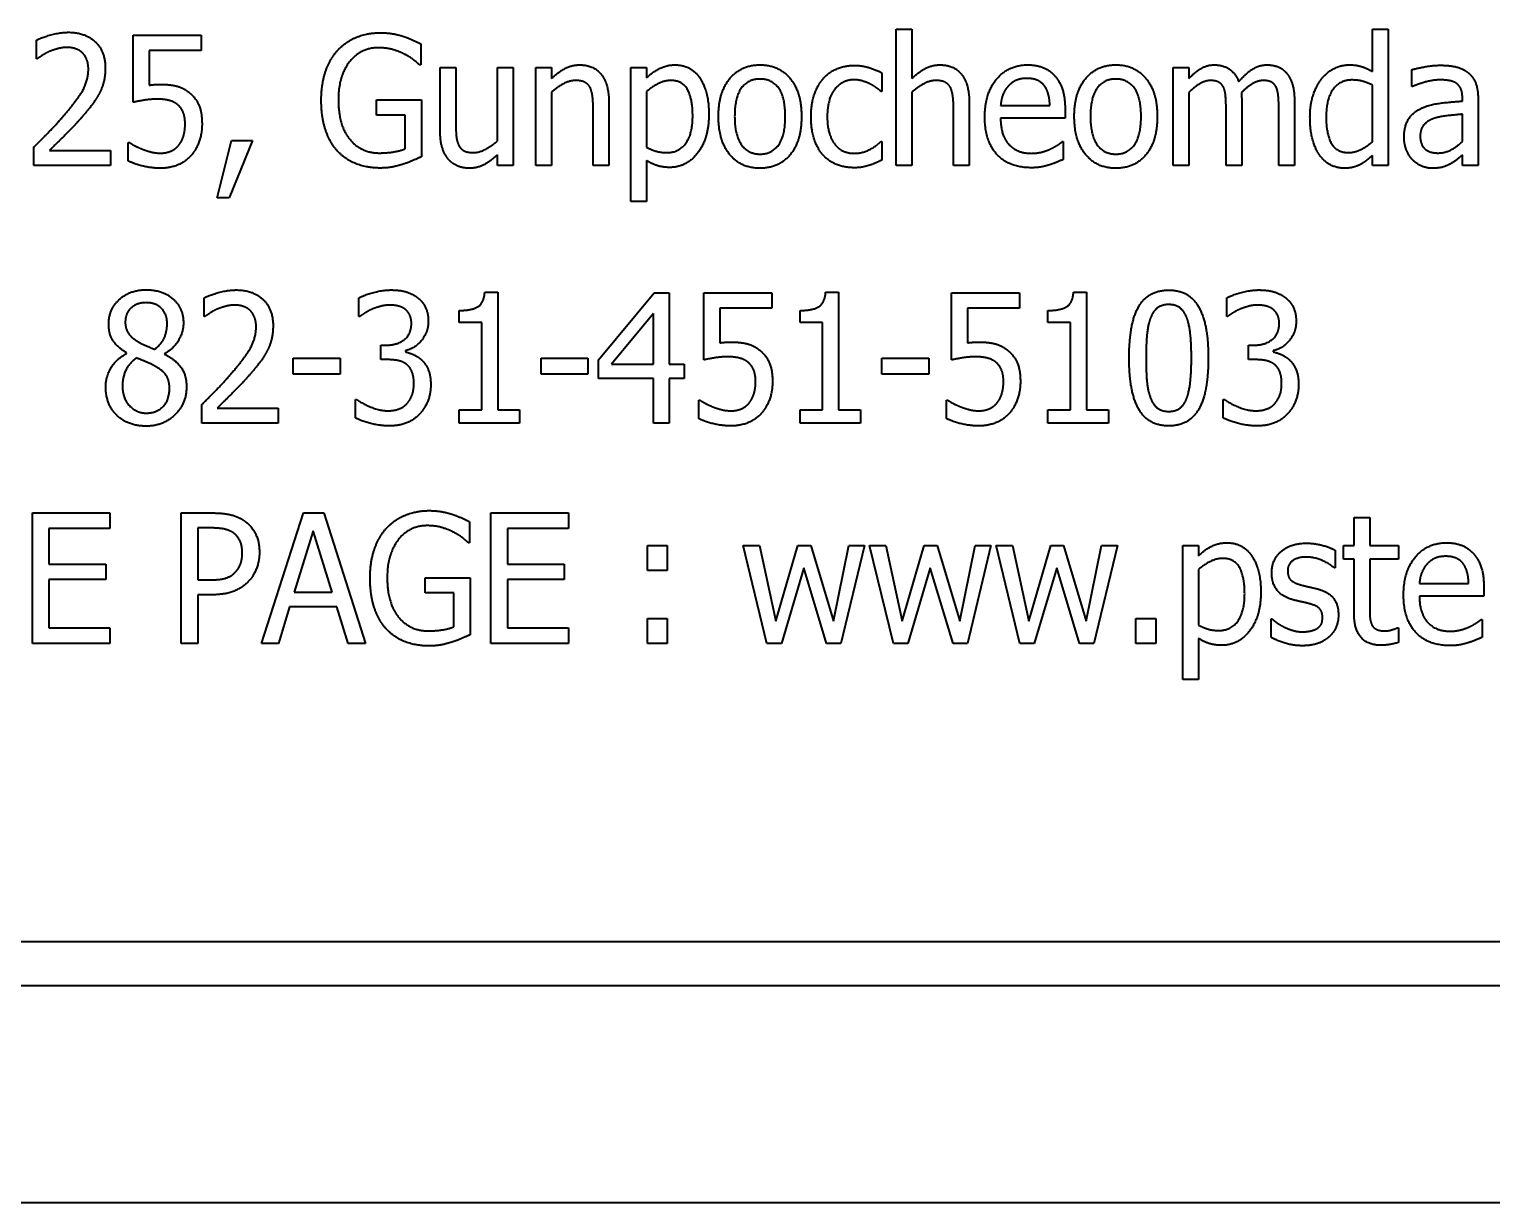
# Model space of a CAD drawing. Header units: millimetres. Extents: x 0 to 5945, y 0 to 4205.
# Drawn here: x 4328.69 to 4362.32, y 1443.81 to 1470.8 of the extents above; entities that cross this region are included whole.
import ezdxf

# ---------------------------------------------------------------- set-up
doc = ezdxf.new("R2010")
doc.units = ezdxf.units.MM
doc.header["$LTSCALE"] = 5
doc.layers.add('가시적인 것(ISO)', color=3, linetype='Continuous', lineweight=40)

msp = doc.modelspace()

# ---------------------------------------------------------------- linework, layer by layer
at = {"layer": '가시적인 것(ISO)'}
for p, q in [((4331.0786, 1469.1242), (4331.0786, 1470.6704)), ((4331.0786, 1470.6704), (4332.6418, 1470.6704)), ((4332.6418, 1470.6704), (4332.6418, 1470.3179)), ((4348.624, 1470.8041), (4348.9838, 1470.8041)), ((4348.624, 1467.6704), (4348.624, 1470.8041)), ((4348.9838, 1470.8041), (4348.9838, 1469.6712)), ((4359.5761, 1469.8316), (4359.5761, 1470.8041)), ((4359.5761, 1470.8041), (4359.936, 1470.8041)), ((4359.936, 1470.8041), (4359.936, 1467.6704)), ((4328.8517, 1470.1258), (4328.8517, 1470.5537)), ((4332.6418, 1470.3179), (4331.4457, 1470.3179)), ((4331.4457, 1470.3179), (4331.4457, 1469.518)), ((4337.6912, 1470.4661), (4337.6912, 1469.9848)), ((4328.8736, 1470.1258), (4328.8517, 1470.1258)), ((4337.6912, 1469.9848), (4337.6596, 1469.9848)), ((4338.1361, 1468.4605), (4338.1361, 1469.9216)), ((4338.1361, 1469.9216), (4338.4959, 1469.9216)), ((4338.4959, 1469.9216), (4338.4959, 1468.6379)), ((4339.4562, 1468.2392), (4339.4562, 1469.9216)), ((4339.4562, 1469.9216), (4339.816, 1469.9216)), ((4339.816, 1469.9216), (4339.816, 1467.6704)), ((4340.3363, 1469.9216), (4340.6961, 1469.9216)), ((4340.3363, 1467.6704), (4340.3363, 1469.9216)), ((4340.6961, 1469.9216), (4340.6961, 1469.6712)), ((4342.5219, 1466.8414), (4342.5219, 1469.9216)), ((4342.5219, 1469.9216), (4342.8817, 1469.9216)), ((4342.8817, 1469.9216), (4342.8817, 1469.6858)), ((4348.2958, 1469.8), (4348.2958, 1469.3746)), ((4354.9983, 1467.6704), (4354.9983, 1469.9216)), ((4354.9983, 1469.9216), (4355.3582, 1469.9216)), ((4355.3582, 1469.9216), (4355.3582, 1469.6736)), ((4360.4805, 1469.4864), (4360.4805, 1469.873)), ((4340.6961, 1469.3527), (4340.6961, 1467.6704)), ((4342.8817, 1469.3697), (4342.8817, 1468.0909)), ((4348.2958, 1469.3746), (4348.2739, 1469.3746)), ((4348.9838, 1469.3527), (4348.9838, 1467.6704)), ((4355.3582, 1469.3527), (4355.3582, 1467.6704)), ((4359.5761, 1468.2174), (4359.5761, 1469.518)), ((4360.5024, 1469.4864), (4360.4805, 1469.4864)), ((4336.6701, 1468.83), (4336.6701, 1469.1801)), ((4336.6701, 1469.1801), (4337.7034, 1469.1801)), ((4337.7034, 1469.1801), (4337.7034, 1467.8697)), ((4341.6564, 1467.6704), (4341.6564, 1468.954)), ((4342.0162, 1469.1315), (4342.0162, 1467.6704)), ((4349.9441, 1467.6704), (4349.9441, 1468.954)), ((4350.3039, 1469.1315), (4350.3039, 1467.6704)), ((4351.0259, 1469.0464), (4352.1588, 1469.0464)), ((4352.5089, 1468.9637), (4352.5089, 1468.7571)), ((4356.2115, 1467.6704), (4356.2115, 1468.9734)), ((4356.5713, 1469.1533), (4356.5713, 1467.6704)), ((4357.4246, 1467.6704), (4357.4246, 1468.9734)), ((4357.7844, 1469.1533), (4357.7844, 1467.6704)), ((4361.6475, 1469.1509), (4361.6475, 1469.2238)), ((4362.0073, 1469.2093), (4362.0073, 1467.6704)), ((4337.329, 1468.83), (4336.6701, 1468.83)), ((4337.329, 1468.0545), (4337.329, 1468.83)), ((4352.5089, 1468.7571), (4351.0259, 1468.7571)), ((4361.6475, 1468.2247), (4361.6475, 1468.8495)), ((4328.7933, 1467.6704), (4328.7933, 1468.0958)), ((4329.1507, 1468.018), (4330.5535, 1468.018)), ((4330.5535, 1468.018), (4330.5535, 1467.6704)), ((4330.9619, 1467.7773), (4330.9619, 1468.2028)), ((4330.9619, 1468.2028), (4330.9886, 1468.2028)), ((4333.004, 1466.924), (4333.3395, 1468.2441)), ((4333.8184, 1468.2441), (4333.2836, 1466.924)), ((4333.3395, 1468.2441), (4333.8184, 1468.2441)), ((4339.4562, 1467.6704), (4339.4562, 1467.9183)), ((4348.2739, 1468.2222), (4348.2958, 1468.2222)), ((4348.2958, 1468.2222), (4348.2958, 1467.7968)), ((4352.4457, 1468.2222), (4352.4676, 1468.2222)), ((4352.4676, 1468.2222), (4352.4676, 1467.8089)), ((4330.5535, 1467.6704), (4328.7933, 1467.6704)), ((4339.816, 1467.6704), (4339.4562, 1467.6704)), ((4340.6961, 1467.6704), (4340.3363, 1467.6704)), ((4342.0162, 1467.6704), (4341.6564, 1467.6704)), ((4342.8817, 1467.7846), (4342.8817, 1466.8414)), ((4348.9838, 1467.6704), (4348.624, 1467.6704)), ((4350.3039, 1467.6704), (4349.9441, 1467.6704)), ((4355.3582, 1467.6704), (4354.9983, 1467.6704)), ((4356.5713, 1467.6704), (4356.2115, 1467.6704)), ((4357.7844, 1467.6704), (4357.4246, 1467.6704)), ((4359.5761, 1467.6704), (4359.5761, 1467.8989)), ((4359.936, 1467.6704), (4359.5761, 1467.6704)), ((4361.6475, 1467.6704), (4361.6475, 1467.9086)), ((4362.0073, 1467.6704), (4361.6475, 1467.6704)), ((4333.2836, 1466.924), (4333.004, 1466.924)), ((4342.8817, 1466.8414), (4342.5219, 1466.8414)), ((4332.7099, 1464.1991), (4332.7099, 1464.627)), ((4336.2666, 1464.1967), (4336.2666, 1464.6221)), ((4339.162, 1464.7534), (4339.4586, 1464.7534)), ((4339.4586, 1464.7534), (4339.4586, 1462.05)), ((4341.7804, 1463.1975), (4343.0543, 1464.7437)), ((4343.0543, 1464.7437), (4343.4068, 1464.7437)), ((4343.4068, 1464.7437), (4343.4068, 1463.0978)), ((4344.1993, 1463.1975), (4344.1993, 1464.7437)), ((4344.1993, 1464.7437), (4345.7625, 1464.7437)), ((4345.7625, 1464.7437), (4345.7625, 1464.3912)), ((4347.0024, 1464.7534), (4347.299, 1464.7534)), ((4347.299, 1464.7534), (4347.299, 1462.05)), ((4349.9003, 1463.1975), (4349.9003, 1464.7437)), ((4349.9003, 1464.7437), (4351.4635, 1464.7437)), ((4351.4635, 1464.7437), (4351.4635, 1464.3912)), ((4352.7034, 1464.7534), (4353, 1464.7534)), ((4353, 1464.7534), (4353, 1462.05)), ((4356.2261, 1464.1967), (4356.2261, 1464.6221)), ((4338.5737, 1464.0606), (4338.5737, 1464.3353)), ((4343.0397, 1464.2696), (4342.0794, 1463.0978)), ((4343.0397, 1463.0978), (4343.0397, 1464.2696)), ((4345.7625, 1464.3912), (4344.5664, 1464.3912)), ((4344.5664, 1464.3912), (4344.5664, 1463.5914)), ((4346.4141, 1464.0606), (4346.4141, 1464.3353)), ((4351.4635, 1464.3912), (4350.2674, 1464.3912)), ((4350.2674, 1464.3912), (4350.2674, 1463.5914)), ((4352.115, 1464.0606), (4352.115, 1464.3353)), ((4332.7317, 1464.1991), (4332.7099, 1464.1991)), ((4336.2885, 1464.1967), (4336.2666, 1464.1967)), ((4339.0915, 1464.0606), (4338.5737, 1464.0606)), ((4339.0915, 1462.05), (4339.0915, 1464.0606)), ((4346.9319, 1464.0606), (4346.4141, 1464.0606)), ((4346.9319, 1462.05), (4346.9319, 1464.0606)), ((4352.6329, 1464.0606), (4352.115, 1464.0606)), ((4352.6329, 1462.05), (4352.6329, 1464.0606)), ((4356.2479, 1464.1967), (4356.2261, 1464.1967)), ((4330.9254, 1463.3458), (4330.9254, 1463.358)), ((4331.7958, 1463.3409), (4331.7958, 1463.3288)), ((4334.7544, 1462.8742), (4334.7544, 1463.2388)), ((4334.7544, 1463.2388), (4335.8338, 1463.2388)), ((4335.8338, 1463.2388), (4335.8338, 1462.8742)), ((4336.7698, 1463.2048), (4336.7698, 1463.5379)), ((4336.7698, 1463.5379), (4336.8962, 1463.5379)), ((4337.3387, 1463.4114), (4337.3387, 1463.3823)), ((4340.4554, 1462.8742), (4340.4554, 1463.2388)), ((4340.4554, 1463.2388), (4341.5348, 1463.2388)), ((4341.5348, 1463.2388), (4341.5348, 1462.8742)), ((4348.2958, 1462.8742), (4348.2958, 1463.2388)), ((4348.2958, 1463.2388), (4349.3752, 1463.2388)), ((4349.3752, 1463.2388), (4349.3752, 1462.8742)), ((4356.7293, 1463.2048), (4356.7293, 1463.5379)), ((4356.7293, 1463.5379), (4356.8557, 1463.5379)), ((4357.2982, 1463.4114), (4357.2982, 1463.3823)), ((4335.8338, 1462.8742), (4334.7544, 1462.8742)), ((4336.9327, 1463.2048), (4336.7698, 1463.2048)), ((4341.5348, 1462.8742), (4340.4554, 1462.8742)), ((4341.7804, 1462.7745), (4341.7804, 1463.1975)), ((4342.0794, 1463.0978), (4343.0397, 1463.0978)), ((4343.4068, 1463.0978), (4343.7447, 1463.0978)), ((4343.7447, 1463.0978), (4343.7447, 1462.7745)), ((4349.3752, 1462.8742), (4348.2958, 1462.8742)), ((4356.8922, 1463.2048), (4356.7293, 1463.2048)), ((4343.0397, 1462.7745), (4341.7804, 1462.7745)), ((4343.0397, 1461.7437), (4343.0397, 1462.7745)), ((4343.7447, 1462.7745), (4343.4068, 1462.7745)), ((4343.4068, 1462.7745), (4343.4068, 1461.7437)), ((4336.1888, 1462.2907), (4336.2155, 1462.2907)), ((4336.1888, 1461.8653), (4336.1888, 1462.2907)), ((4344.0826, 1461.8507), (4344.0826, 1462.2761)), ((4344.0826, 1462.2761), (4344.1094, 1462.2761)), ((4349.7836, 1461.8507), (4349.7836, 1462.2761)), ((4349.7836, 1462.2761), (4349.8103, 1462.2761)), ((4356.1483, 1462.2907), (4356.175, 1462.2907)), ((4356.1483, 1461.8653), (4356.1483, 1462.2907)), ((4332.6515, 1461.7437), (4332.6515, 1462.1691)), ((4333.0089, 1462.0914), (4334.4116, 1462.0914)), ((4334.4116, 1462.0914), (4334.4116, 1461.7437)), ((4338.5737, 1461.7437), (4338.5737, 1462.05)), ((4338.5737, 1462.05), (4339.0915, 1462.05)), ((4339.4586, 1462.05), (4339.9643, 1462.05)), ((4339.9643, 1462.05), (4339.9643, 1461.7437)), ((4346.4141, 1461.7437), (4346.4141, 1462.05)), ((4346.4141, 1462.05), (4346.9319, 1462.05)), ((4347.299, 1462.05), (4347.8047, 1462.05)), ((4347.8047, 1462.05), (4347.8047, 1461.7437)), ((4352.115, 1461.7437), (4352.115, 1462.05)), ((4352.115, 1462.05), (4352.6329, 1462.05)), ((4353, 1462.05), (4353.5056, 1462.05)), ((4353.5056, 1462.05), (4353.5056, 1461.7437)), ((4334.4116, 1461.7437), (4332.6515, 1461.7437)), ((4339.9643, 1461.7437), (4338.5737, 1461.7437)), ((4343.4068, 1461.7437), (4343.0397, 1461.7437)), ((4347.8047, 1461.7437), (4346.4141, 1461.7437)), ((4353.5056, 1461.7437), (4352.115, 1461.7437)), ((4328.7569, 1456.6781), (4328.7569, 1459.6781)), ((4328.7569, 1459.6781), (4330.5389, 1459.6781)), ((4330.5389, 1459.6781), (4330.5389, 1459.3231)), ((4332.1799, 1456.6781), (4332.1799, 1459.6781)), ((4332.1799, 1459.6781), (4332.8946, 1459.6781)), ((4334.03, 1456.6781), (4334.9902, 1459.6781)), ((4334.9902, 1459.6781), (4335.4595, 1459.6781)), ((4335.4595, 1459.6781), (4336.4197, 1456.6781)), ((4339.303, 1456.6781), (4339.303, 1459.6781)), ((4339.303, 1459.6781), (4341.0851, 1459.6781)), ((4341.0851, 1459.6781), (4341.0851, 1459.3231)), ((4359.1556, 1458.9293), (4359.1556, 1459.576)), ((4359.1556, 1459.576), (4359.5154, 1459.576)), ((4359.5154, 1459.576), (4359.5154, 1458.9293)), ((4330.5389, 1459.3231), (4329.1361, 1459.3231)), ((4329.1361, 1459.3231), (4329.1361, 1458.5014)), ((4332.8727, 1459.3328), (4332.5591, 1459.3328)), ((4332.5591, 1459.3328), (4332.5591, 1458.1367)), ((4335.2139, 1459.2696), (4334.7763, 1457.8572)), ((4335.6539, 1457.8572), (4335.2139, 1459.2696)), ((4338.8144, 1459.4738), (4338.8144, 1458.9925)), ((4341.0851, 1459.3231), (4339.6823, 1459.3231)), ((4339.6823, 1459.3231), (4339.6823, 1458.5014)), ((4338.8144, 1458.9925), (4338.7828, 1458.9925)), ((4342.9011, 1458.3555), (4342.9011, 1458.9293)), ((4342.9011, 1458.9293), (4343.3582, 1458.9293)), ((4343.3582, 1458.9293), (4343.3582, 1458.3555)), ((4345.6531, 1456.6781), (4345.1061, 1458.9293)), ((4345.1061, 1458.9293), (4345.4805, 1458.9293)), ((4345.4805, 1458.9293), (4345.8573, 1457.1862)), ((4345.8573, 1457.1862), (4346.363, 1458.9293)), ((4346.363, 1458.9293), (4346.6596, 1458.9293)), ((4346.6596, 1458.9293), (4347.1799, 1457.1862)), ((4347.1799, 1457.1862), (4347.5348, 1458.9293)), ((4347.8971, 1458.9293), (4347.3549, 1456.6781)), ((4347.5348, 1458.9293), (4347.8971, 1458.9293)), ((4348.5607, 1456.6781), (4348.0137, 1458.9293)), ((4348.0137, 1458.9293), (4348.3881, 1458.9293)), ((4348.3881, 1458.9293), (4348.765, 1457.1862)), ((4348.765, 1457.1862), (4349.2706, 1458.9293)), ((4349.2706, 1458.9293), (4349.5672, 1458.9293)), ((4349.5672, 1458.9293), (4350.0875, 1457.1862)), ((4350.0875, 1457.1862), (4350.4424, 1458.9293)), ((4350.8047, 1458.9293), (4350.2625, 1456.6781)), ((4350.4424, 1458.9293), (4350.8047, 1458.9293)), ((4351.4684, 1456.6781), (4350.9214, 1458.9293)), ((4350.9214, 1458.9293), (4351.2958, 1458.9293)), ((4351.2958, 1458.9293), (4351.6726, 1457.1862)), ((4351.6726, 1457.1862), (4352.1783, 1458.9293)), ((4352.1783, 1458.9293), (4352.4748, 1458.9293)), ((4352.4748, 1458.9293), (4352.9951, 1457.1862)), ((4352.9951, 1457.1862), (4353.3501, 1458.9293)), ((4353.7123, 1458.9293), (4353.1701, 1456.6781)), ((4353.3501, 1458.9293), (4353.7123, 1458.9293)), ((4355.2172, 1458.9293), (4355.577, 1458.9293)), ((4355.2172, 1455.849), (4355.2172, 1458.9293)), ((4355.577, 1458.9293), (4355.577, 1458.6935)), ((4358.9125, 1458.6157), (4358.9125, 1458.9293)), ((4358.9125, 1458.9293), (4359.1556, 1458.9293)), ((4359.5154, 1458.9293), (4360.1766, 1458.9293)), ((4360.1766, 1458.9293), (4360.1766, 1458.6157)), ((4329.1361, 1458.5014), (4330.4441, 1458.5014)), ((4330.4441, 1458.5014), (4330.4441, 1458.1465)), ((4339.6823, 1458.5014), (4340.9902, 1458.5014)), ((4340.9902, 1458.5014), (4340.9902, 1458.1465)), ((4358.718, 1458.8199), (4358.718, 1458.4139)), ((4359.1556, 1458.6157), (4358.9125, 1458.6157)), ((4359.1556, 1457.3685), (4359.1556, 1458.6157)), ((4359.5154, 1458.6157), (4359.5154, 1457.5435)), ((4360.1766, 1458.6157), (4359.5154, 1458.6157)), ((4337.7933, 1457.8377), (4337.7933, 1458.1878)), ((4337.7933, 1458.1878), (4338.8266, 1458.1878)), ((4338.8266, 1458.1878), (4338.8266, 1456.8774)), ((4343.3582, 1458.3555), (4342.9011, 1458.3555)), ((4346.5016, 1458.4139), (4345.9838, 1456.6781)), ((4347.0243, 1456.6781), (4346.5016, 1458.4139)), ((4349.4092, 1458.4139), (4348.8914, 1456.6781)), ((4349.9319, 1456.6781), (4349.4092, 1458.4139)), ((4352.3168, 1458.4139), (4351.799, 1456.6781)), ((4352.8395, 1456.6781), (4352.3168, 1458.4139)), ((4355.577, 1458.3774), (4355.577, 1457.0986)), ((4358.718, 1458.4139), (4358.6985, 1458.4139)), ((4329.1361, 1458.1465), (4329.1361, 1457.033)), ((4330.4441, 1458.1465), (4329.1361, 1458.1465)), ((4332.5591, 1458.1367), (4332.8168, 1458.1367)), ((4334.7763, 1457.8572), (4335.6539, 1457.8572)), ((4338.4522, 1457.8377), (4337.7933, 1457.8377)), ((4338.4522, 1457.0622), (4338.4522, 1457.8377)), ((4339.6823, 1458.1465), (4339.6823, 1457.033)), ((4340.9902, 1458.1465), (4339.6823, 1458.1465)), ((4360.658, 1458.0541), (4361.7909, 1458.0541)), ((4362.141, 1457.9714), (4362.141, 1457.7648)), ((4332.88, 1457.7964), (4332.5591, 1457.7964)), ((4332.5591, 1457.7964), (4332.5591, 1456.6781)), ((4334.6718, 1457.5168), (4334.4141, 1456.6781)), ((4335.7609, 1457.5168), (4334.6718, 1457.5168)), ((4336.0186, 1456.6781), (4335.7609, 1457.5168)), ((4362.141, 1457.7648), (4360.658, 1457.7648)), ((4342.9011, 1456.6781), (4342.9011, 1457.2518)), ((4342.9011, 1457.2518), (4343.3582, 1457.2518)), ((4343.3582, 1457.2518), (4343.3582, 1456.6781)), ((4354.1353, 1456.6781), (4354.1353, 1457.2518)), ((4354.1353, 1457.2518), (4354.5924, 1457.2518)), ((4354.5924, 1457.2518), (4354.5924, 1456.6781)), ((4357.252, 1456.8142), (4357.252, 1457.2396)), ((4357.252, 1457.2396), (4357.2714, 1457.2396)), ((4362.0778, 1457.2299), (4362.0996, 1457.2299)), ((4362.0996, 1457.2299), (4362.0996, 1456.8166)), ((4329.1361, 1457.033), (4330.5389, 1457.033)), ((4330.5389, 1457.033), (4330.5389, 1456.6781)), ((4339.6823, 1457.033), (4341.0851, 1457.033)), ((4341.0851, 1457.033), (4341.0851, 1456.6781)), ((4360.1548, 1457.0379), (4360.1766, 1457.0379)), ((4360.1766, 1457.0379), (4360.1766, 1456.6975)), ((4330.5389, 1456.6781), (4328.7569, 1456.6781)), ((4332.5591, 1456.6781), (4332.1799, 1456.6781)), ((4334.4141, 1456.6781), (4334.03, 1456.6781)), ((4336.4197, 1456.6781), (4336.0186, 1456.6781)), ((4341.0851, 1456.6781), (4339.303, 1456.6781)), ((4343.3582, 1456.6781), (4342.9011, 1456.6781)), ((4345.9838, 1456.6781), (4345.6531, 1456.6781)), ((4347.3549, 1456.6781), (4347.0243, 1456.6781)), ((4348.8914, 1456.6781), (4348.5607, 1456.6781)), ((4350.2625, 1456.6781), (4349.9319, 1456.6781)), ((4351.799, 1456.6781), (4351.4684, 1456.6781)), ((4353.1701, 1456.6781), (4352.8395, 1456.6781)), ((4354.5924, 1456.6781), (4354.1353, 1456.6781)), ((4355.577, 1456.7923), (4355.577, 1455.849)), ((4355.577, 1455.849), (4355.2172, 1455.849)), ((4454.1155, 1449.8118), (4315.9477, 1449.8118)), ((4315.0316, 1448.8118), (4455.0316, 1448.8118)), ((4465.0316, 1443.8118), (4305.0316, 1443.8118))]:
    msp.add_line(p, q, dxfattribs=at)
for points in [[(4328.8517, 1470.5537), (4328.9708, 1470.6144), (4329.3938, 1470.7336), (4329.5834, 1470.7336)], [(4329.5834, 1470.7336), (4329.9821, 1470.7336), (4330.4343, 1470.2887), (4330.4343, 1469.9094)], [(4335.7731, 1470.313), (4335.9481, 1470.5099), (4336.4562, 1470.7238), (4336.7601, 1470.7238)], [(4336.7601, 1470.7238), (4336.9035, 1470.7238), (4337.1661, 1470.6801), (4337.2877, 1470.6412)], [(4337.2877, 1470.6412), (4337.3825, 1470.612), (4337.6183, 1470.505), (4337.6912, 1470.4661)], [(4329.1483, 1470.2911), (4329.068, 1470.2571), (4328.9197, 1470.1598), (4328.8736, 1470.1258)], [(4329.5567, 1470.3859), (4329.4546, 1470.3859), (4329.2455, 1470.3324), (4329.1483, 1470.2911)], [(4329.9043, 1470.2644), (4329.8387, 1470.3251), (4329.6612, 1470.3859), (4329.5567, 1470.3859)], [(4335.4011, 1469.1728), (4335.4011, 1469.535), (4335.5932, 1470.1088), (4335.7731, 1470.313)], [(4336.7139, 1470.3786), (4336.303, 1470.3786), (4335.7949, 1469.7271), (4335.7949, 1469.1849)], [(4337.2998, 1470.2376), (4337.1831, 1470.2984), (4336.8865, 1470.3786), (4336.7139, 1470.3786)], [(4330.0454, 1469.8875), (4330.0454, 1470.014), (4329.97, 1470.2036), (4329.9043, 1470.2644)], [(4337.6596, 1469.9848), (4337.5891, 1470.0504), (4337.436, 1470.1696), (4337.2998, 1470.2376)], [(4340.6961, 1469.6712), (4340.8565, 1469.8243), (4341.1701, 1469.9848), (4341.3452, 1469.9848)], [(4341.3452, 1469.9848), (4341.6612, 1469.9848), (4342.0162, 1469.5472), (4342.0162, 1469.1315)], [(4342.8817, 1469.6858), (4343.0154, 1469.8146), (4343.3436, 1469.9848), (4343.5356, 1469.9848)], [(4343.5356, 1469.9848), (4343.9052, 1469.9848), (4344.316, 1469.3721), (4344.316, 1468.8567)], [(4344.5372, 1468.796), (4344.5372, 1469.36), (4345.0624, 1469.9848), (4345.4927, 1469.9848)], [(4345.4927, 1469.9848), (4345.9254, 1469.9848), (4346.4457, 1469.3624), (4346.4457, 1468.796)], [(4346.9441, 1469.6663), (4347.0705, 1469.8146), (4347.4473, 1469.9726), (4347.6637, 1469.9726)], [(4347.6637, 1469.9726), (4347.8411, 1469.9726), (4348.1669, 1469.8681), (4348.2958, 1469.8)], [(4348.9838, 1469.6712), (4349.1442, 1469.8243), (4349.4578, 1469.9848), (4349.6329, 1469.9848)], [(4349.6329, 1469.9848), (4349.9489, 1469.9848), (4350.3039, 1469.5472), (4350.3039, 1469.1315)], [(4350.6612, 1468.7838), (4350.6612, 1469.3332), (4351.2082, 1469.9848), (4351.6507, 1469.9848)], [(4351.6507, 1469.9848), (4351.8501, 1469.9848), (4352.1564, 1469.8632), (4352.2706, 1469.7344)], [(4352.7204, 1468.796), (4352.7204, 1469.36), (4353.2455, 1469.9848), (4353.6758, 1469.9848)], [(4353.6758, 1469.9848), (4354.1086, 1469.9848), (4354.6288, 1469.3624), (4354.6288, 1468.796)], [(4355.3582, 1469.6736), (4355.4992, 1469.8219), (4355.7763, 1469.9848), (4355.9441, 1469.9848)], [(4355.9441, 1469.9848), (4356.1337, 1469.9848), (4356.4254, 1469.8025), (4356.5032, 1469.5958)], [(4356.5032, 1469.5958), (4356.6661, 1469.7879), (4356.9748, 1469.9848), (4357.1572, 1469.9848)], [(4357.1572, 1469.9848), (4357.2958, 1469.9848), (4357.5194, 1469.8948), (4357.6045, 1469.7927)], [(4358.4165, 1469.6712), (4358.5332, 1469.817), (4358.8638, 1469.9848), (4359.0462, 1469.9848)], [(4359.0462, 1469.9848), (4359.2066, 1469.9848), (4359.4449, 1469.9094), (4359.5761, 1469.8316)], [(4360.4805, 1469.873), (4360.5802, 1469.9021), (4360.9522, 1469.9751), (4361.1321, 1469.9751)], [(4361.1321, 1469.9751), (4361.3533, 1469.9751), (4361.6548, 1469.9021), (4361.7763, 1469.8073)], [(4329.4813, 1468.8179), (4329.8071, 1469.1947), (4330.0454, 1469.6469), (4330.0454, 1469.8875)], [(4330.4343, 1469.9094), (4330.4343, 1469.732), (4330.3565, 1469.4354), (4330.286, 1469.3089)], [(4341.2504, 1469.625), (4341.1167, 1469.625), (4340.8322, 1469.4743), (4340.6961, 1469.3527)], [(4341.5883, 1469.4572), (4341.5445, 1469.5423), (4341.3865, 1469.625), (4341.2504, 1469.625)], [(4343.4481, 1469.625), (4343.2949, 1469.625), (4343.0105, 1469.4815), (4342.8817, 1469.3697)], [(4343.9441, 1468.813), (4343.9441, 1469.1995), (4343.7107, 1469.625), (4343.4481, 1469.625)], [(4345.4927, 1469.659), (4345.2131, 1469.659), (4344.9092, 1469.2336), (4344.9092, 1468.796)], [(4346.0737, 1468.796), (4346.0737, 1469.2336), (4345.7723, 1469.659), (4345.4927, 1469.659)], [(4346.6669, 1468.7911), (4346.6669, 1469.0877), (4346.8176, 1469.5204), (4346.9441, 1469.6663)], [(4347.6588, 1469.642), (4347.3792, 1469.642), (4347.0389, 1469.1971), (4347.0389, 1468.7911)], [(4348.0283, 1469.5423), (4347.9554, 1469.5812), (4347.7512, 1469.642), (4347.6588, 1469.642)], [(4349.5381, 1469.625), (4349.4043, 1469.625), (4349.1199, 1469.4743), (4348.9838, 1469.3527)], [(4349.876, 1469.4572), (4349.8322, 1469.5423), (4349.6742, 1469.625), (4349.5381, 1469.625)], [(4351.6288, 1469.6736), (4351.4854, 1469.6736), (4351.2836, 1469.5837), (4351.2034, 1469.4961)], [(4352.0372, 1469.4986), (4351.974, 1469.5837), (4351.7747, 1469.6736), (4351.6288, 1469.6736)], [(4352.2706, 1469.7344), (4352.3873, 1469.6055), (4352.5089, 1469.2336), (4352.5089, 1468.9637)], [(4353.6758, 1469.659), (4353.3962, 1469.659), (4353.0924, 1469.2336), (4353.0924, 1468.796)], [(4354.2569, 1468.796), (4354.2569, 1469.2336), (4353.9554, 1469.659), (4353.6758, 1469.659)], [(4355.8517, 1469.625), (4355.735, 1469.625), (4355.4797, 1469.4718), (4355.3582, 1469.3527)], [(4356.1531, 1469.467), (4356.1142, 1469.5472), (4355.9732, 1469.625), (4355.8517, 1469.625)], [(4357.0648, 1469.625), (4356.953, 1469.625), (4356.7001, 1469.4815), (4356.564, 1469.3454)], [(4357.3663, 1469.467), (4357.3274, 1469.5472), (4357.1864, 1469.625), (4357.0648, 1469.625)], [(4357.6045, 1469.7927), (4357.6896, 1469.6906), (4357.7844, 1469.3843), (4357.7844, 1469.1533)], [(4358.1418, 1468.779), (4358.1418, 1469.0755), (4358.2877, 1469.5083), (4358.4165, 1469.6712)], [(4359.1045, 1469.6371), (4358.8274, 1469.6371), (4358.5137, 1469.1995), (4358.5137, 1468.7862)], [(4359.5761, 1469.518), (4359.4424, 1469.5861), (4359.2285, 1469.6371), (4359.1045, 1469.6371)], [(4361.1296, 1469.6396), (4361.0056, 1469.6396), (4360.6701, 1469.5618), (4360.5024, 1469.4864)], [(4361.5016, 1469.5642), (4361.4335, 1469.6104), (4361.2342, 1469.6396), (4361.1296, 1469.6396)], [(4361.7763, 1469.8073), (4361.893, 1469.7149), (4362.0073, 1469.4208), (4362.0073, 1469.2093)], [(4330.286, 1469.3089), (4330.2155, 1469.1777), (4330.0162, 1468.92), (4329.9068, 1468.796)], [(4331.4457, 1469.518), (4331.5137, 1469.5277), (4331.6499, 1469.535), (4331.7034, 1469.535)], [(4331.7034, 1469.535), (4331.9222, 1469.535), (4332.2261, 1469.4597), (4332.3646, 1469.3478)], [(4332.3646, 1469.3478), (4332.5081, 1469.236), (4332.6588, 1468.8956), (4332.6588, 1468.6234)], [(4341.6564, 1468.954), (4341.6564, 1469.1096), (4341.6272, 1469.377), (4341.5883, 1469.4572)], [(4348.2739, 1469.3746), (4348.2374, 1469.4086), (4348.1159, 1469.4961), (4348.0283, 1469.5423)], [(4349.9441, 1468.954), (4349.9441, 1469.1096), (4349.9149, 1469.377), (4349.876, 1469.4572)], [(4351.2034, 1469.4961), (4351.1207, 1469.4062), (4351.0381, 1469.1898), (4351.0259, 1469.0464)], [(4352.1588, 1469.0464), (4352.1539, 1469.1995), (4352.0932, 1469.4232), (4352.0372, 1469.4986)], [(4356.2115, 1468.9734), (4356.2115, 1469.129), (4356.1896, 1469.394), (4356.1531, 1469.467)], [(4356.564, 1469.3454), (4356.5664, 1469.3114), (4356.5713, 1469.2166), (4356.5713, 1469.1533)], [(4357.4246, 1468.9734), (4357.4246, 1469.129), (4357.4027, 1469.394), (4357.3663, 1469.467)], [(4361.6475, 1469.2238), (4361.6475, 1469.3551), (4361.5721, 1469.518), (4361.5016, 1469.5642)], [(4331.6402, 1469.1971), (4331.487, 1469.1971), (4331.1734, 1469.1461), (4331.0786, 1469.1242)], [(4332.1094, 1469.0585), (4332.0267, 1469.1339), (4331.7885, 1469.1971), (4331.6402, 1469.1971)], [(4332.2698, 1468.6258), (4332.2698, 1468.7862), (4332.1872, 1468.9905), (4332.1094, 1469.0585)], [(4335.7731, 1468.0034), (4335.5932, 1468.2028), (4335.4011, 1468.7911), (4335.4011, 1469.1728)], [(4335.7949, 1469.1849), (4335.7949, 1468.8835), (4335.9287, 1468.4313), (4336.0551, 1468.2757)], [(4360.3055, 1468.3219), (4360.3055, 1468.5553), (4360.4927, 1468.8859), (4360.6945, 1468.9807)], [(4360.6945, 1468.9807), (4360.8744, 1469.0683), (4361.3654, 1469.1339), (4361.6475, 1469.1509)], [(4328.7933, 1468.0958), (4328.983, 1468.283), (4329.3209, 1468.6307), (4329.4813, 1468.8179)], [(4329.9068, 1468.796), (4329.7269, 1468.5893), (4329.2844, 1468.1469), (4329.1507, 1468.018)], [(4332.124, 1468.1371), (4332.1945, 1468.2271), (4332.2698, 1468.4653), (4332.2698, 1468.6258)], [(4332.6588, 1468.6234), (4332.6588, 1468.407), (4332.5275, 1468.0375), (4332.4084, 1467.9013)], [(4338.4959, 1468.6379), (4338.4959, 1468.458), (4338.5202, 1468.2222), (4338.564, 1468.1347)], [(4343.3533, 1467.967), (4343.6329, 1467.967), (4343.9441, 1468.3997), (4343.9441, 1468.813)], [(4344.316, 1468.8567), (4344.316, 1468.2927), (4343.8055, 1467.6266), (4343.4141, 1467.6266)], [(4345.4927, 1467.6072), (4345.0478, 1467.6072), (4344.5372, 1468.2465), (4344.5372, 1468.796)], [(4344.9092, 1468.796), (4344.9092, 1468.3705), (4345.2131, 1467.9329), (4345.4927, 1467.9329)], [(4346.4457, 1468.796), (4346.4457, 1468.2271), (4345.9254, 1467.6072), (4345.4927, 1467.6072)], [(4345.4927, 1467.9329), (4345.7698, 1467.9329), (4346.0737, 1468.3632), (4346.0737, 1468.796)], [(4346.9441, 1467.9086), (4346.8128, 1468.052), (4346.6669, 1468.4945), (4346.6669, 1468.7911)], [(4347.0389, 1468.7911), (4347.0389, 1468.3948), (4347.3671, 1467.9499), (4347.6588, 1467.9499)], [(4351.7358, 1467.6193), (4351.2253, 1467.6193), (4350.6612, 1468.2247), (4350.6612, 1468.7838)], [(4351.0259, 1468.7571), (4351.0259, 1468.3657), (4351.4003, 1467.9499), (4351.7334, 1467.9499)], [(4353.6758, 1467.6072), (4353.2309, 1467.6072), (4352.7204, 1468.2465), (4352.7204, 1468.796)], [(4353.0924, 1468.796), (4353.0924, 1468.3705), (4353.3962, 1467.9329), (4353.6758, 1467.9329)], [(4354.6288, 1468.796), (4354.6288, 1468.2271), (4354.1086, 1467.6072), (4353.6758, 1467.6072)], [(4353.6758, 1467.9329), (4353.953, 1467.9329), (4354.2569, 1468.3632), (4354.2569, 1468.796)], [(4358.363, 1467.9086), (4358.256, 1468.0569), (4358.1418, 1468.4945), (4358.1418, 1468.779)], [(4358.5137, 1468.7862), (4358.5137, 1468.3875), (4358.7544, 1467.967), (4359.0219, 1467.967)], [(4361.0081, 1468.7571), (4360.8646, 1468.7109), (4360.6774, 1468.5188), (4360.6774, 1468.3486)], [(4361.6475, 1468.8495), (4361.5186, 1468.8373), (4361.1272, 1468.796), (4361.0081, 1468.7571)], [(4336.0551, 1468.2757), (4336.1791, 1468.1201), (4336.5243, 1467.9572), (4336.7407, 1467.9572)], [(4338.3282, 1467.8089), (4338.2382, 1467.9135), (4338.1361, 1468.232), (4338.1361, 1468.4605)], [(4360.4951, 1467.8065), (4360.4076, 1467.8989), (4360.3055, 1468.1712), (4360.3055, 1468.3219)], [(4360.6774, 1468.3486), (4360.6774, 1468.1542), (4360.8841, 1467.9572), (4361.0834, 1467.9572)], [(4330.9886, 1468.2028), (4331.0324, 1468.1687), (4331.1977, 1468.0812), (4331.2974, 1468.0423)], [(4331.2974, 1468.0423), (4331.4092, 1468.001), (4331.5964, 1467.9548), (4331.7131, 1467.9548)], [(4331.7131, 1467.9548), (4331.8274, 1467.9548), (4332.0462, 1468.0423), (4332.124, 1468.1371)], [(4336.7552, 1467.612), (4336.4538, 1467.612), (4335.953, 1467.8065), (4335.7731, 1468.0034)], [(4336.7407, 1467.9572), (4336.9011, 1467.9572), (4337.2196, 1468.0059), (4337.329, 1468.0545)], [(4338.564, 1468.1347), (4338.6077, 1468.0472), (4338.7609, 1467.967), (4338.9019, 1467.967)], [(4339.4562, 1467.9183), (4339.2909, 1467.7652), (4338.9919, 1467.6072), (4338.8071, 1467.6072)], [(4338.9019, 1467.967), (4339.0332, 1467.967), (4339.3322, 1468.125), (4339.4562, 1468.2392)], [(4342.8817, 1468.0909), (4343.0227, 1468.0204), (4343.2244, 1467.967), (4343.3533, 1467.967)], [(4347.6588, 1467.9499), (4347.8338, 1467.9499), (4348.1523, 1468.1031), (4348.2739, 1468.2222)], [(4351.7334, 1467.9499), (4351.8501, 1467.9499), (4352.0786, 1468.0059), (4352.171, 1468.0496)], [(4352.171, 1468.0496), (4352.2682, 1468.0982), (4352.4019, 1468.1833), (4352.4457, 1468.2222)], [(4359.0219, 1467.967), (4359.1629, 1467.967), (4359.4497, 1468.1031), (4359.5761, 1468.2174)], [(4361.0834, 1467.9572), (4361.2512, 1467.9572), (4361.5283, 1468.1104), (4361.6475, 1468.2247)], [(4331.7082, 1467.6072), (4331.504, 1467.6072), (4331.1077, 1467.702), (4330.9619, 1467.7773)], [(4332.4084, 1467.9013), (4332.2868, 1467.7652), (4331.9295, 1467.6072), (4331.7082, 1467.6072)], [(4337.2828, 1467.6995), (4337.1418, 1467.6558), (4336.9157, 1467.612), (4336.7552, 1467.612)], [(4337.7034, 1467.8697), (4337.6304, 1467.8357), (4337.3873, 1467.7311), (4337.2828, 1467.6995)], [(4338.8071, 1467.6072), (4338.6685, 1467.6072), (4338.4206, 1467.7044), (4338.3282, 1467.8089)], [(4343.4141, 1467.6266), (4343.256, 1467.6266), (4343.0105, 1467.7044), (4342.8817, 1467.7846)], [(4347.6637, 1467.6193), (4347.4449, 1467.6193), (4347.0753, 1467.7627), (4346.9441, 1467.9086)], [(4348.0162, 1467.6777), (4347.9238, 1467.6485), (4347.7779, 1467.6193), (4347.6637, 1467.6193)], [(4348.2958, 1467.7968), (4348.2423, 1467.77), (4348.0818, 1467.6947), (4348.0162, 1467.6777)], [(4352.1418, 1467.6825), (4352.0372, 1467.6509), (4351.8671, 1467.6193), (4351.7358, 1467.6193)], [(4352.4676, 1467.8089), (4352.4043, 1467.7822), (4352.2172, 1467.7044), (4352.1418, 1467.6825)], [(4358.9368, 1467.6072), (4358.7617, 1467.6072), (4358.4651, 1467.7603), (4358.363, 1467.9086)], [(4359.2868, 1467.6874), (4359.2115, 1467.6485), (4359.0462, 1467.6072), (4358.9368, 1467.6072)], [(4359.5761, 1467.8989), (4359.4911, 1467.826), (4359.3695, 1467.7287), (4359.2868, 1467.6874)], [(4360.9546, 1467.6072), (4360.8209, 1467.6072), (4360.5851, 1467.7117), (4360.4951, 1467.8065)], [(4361.3873, 1467.7166), (4361.2925, 1467.6631), (4361.115, 1467.6072), (4360.9546, 1467.6072)], [(4361.6475, 1467.9086), (4361.6037, 1467.8746), (4361.4554, 1467.753), (4361.3873, 1467.7166)], [(4330.5121, 1464.0217), (4330.5121, 1464.3596), (4330.9983, 1464.8118), (4331.3727, 1464.8118)], [(4331.3727, 1464.8118), (4331.7617, 1464.8118), (4332.2309, 1464.3839), (4332.2309, 1464.0484)], [(4332.7099, 1464.627), (4332.829, 1464.6878), (4333.252, 1464.8069), (4333.4416, 1464.8069)], [(4333.4416, 1464.8069), (4333.8403, 1464.8069), (4334.2925, 1464.362), (4334.2925, 1463.9828)], [(4336.2666, 1464.6221), (4336.3906, 1464.6926), (4336.8184, 1464.8069), (4337.0105, 1464.8069)], [(4337.0105, 1464.8069), (4337.205, 1464.8069), (4337.4919, 1464.7243), (4337.6086, 1464.6367)], [(4337.6086, 1464.6367), (4337.735, 1464.5419), (4337.8638, 1464.2672), (4337.8638, 1464.0824)], [(4338.5737, 1464.3353), (4338.8679, 1464.3353), (4339.145, 1464.5103), (4339.162, 1464.7534)], [(4346.4141, 1464.3353), (4346.7082, 1464.3353), (4346.9854, 1464.5103), (4347.0024, 1464.7534)], [(4352.115, 1464.3353), (4352.4092, 1464.3353), (4352.6864, 1464.5103), (4352.7034, 1464.7534)], [(4353.9821, 1463.2413), (4353.9821, 1464.0533), (4354.427, 1464.8045), (4354.8938, 1464.8045)], [(4354.8938, 1464.8045), (4355.363, 1464.8045), (4355.8031, 1464.0265), (4355.8031, 1463.2437)], [(4356.2261, 1464.6221), (4356.3501, 1464.6926), (4356.7779, 1464.8069), (4356.97, 1464.8069)], [(4356.97, 1464.8069), (4357.1645, 1464.8069), (4357.4513, 1464.7243), (4357.568, 1464.6367)], [(4357.568, 1464.6367), (4357.6945, 1464.5419), (4357.8233, 1464.2672), (4357.8233, 1464.0824)], [(4331.3703, 1464.5152), (4331.1612, 1464.5152), (4330.8938, 1464.2745), (4330.8938, 1464.0679)], [(4331.8565, 1464.0435), (4331.8565, 1464.2453), (4331.5988, 1464.5152), (4331.3703, 1464.5152)], [(4333.0065, 1464.3644), (4332.9262, 1464.3304), (4332.7779, 1464.2332), (4332.7317, 1464.1991)], [(4333.4149, 1464.4593), (4333.3128, 1464.4593), (4333.1037, 1464.4058), (4333.0065, 1464.3644)], [(4333.7625, 1464.3377), (4333.6969, 1464.3985), (4333.5194, 1464.4593), (4333.4149, 1464.4593)], [(4333.9035, 1463.9609), (4333.9035, 1464.0873), (4333.8282, 1464.2769), (4333.7625, 1464.3377)], [(4336.5705, 1464.3644), (4336.4781, 1464.3231), (4336.3419, 1464.2356), (4336.2885, 1464.1967)], [(4336.9789, 1464.4593), (4336.8744, 1464.4593), (4336.6701, 1464.4058), (4336.5705, 1464.3644)], [(4337.3266, 1464.3669), (4337.2536, 1464.4179), (4337.0786, 1464.4593), (4336.9789, 1464.4593)], [(4337.4748, 1464.0411), (4337.4748, 1464.1554), (4337.3898, 1464.3183), (4337.3266, 1464.3669)], [(4354.8938, 1464.4714), (4354.7334, 1464.4714), (4354.5291, 1464.3134), (4354.4708, 1464.1554)], [(4355.312, 1464.1602), (4355.2536, 1464.3134), (4355.0543, 1464.4714), (4354.8938, 1464.4714)], [(4356.53, 1464.3644), (4356.4376, 1464.3231), (4356.3014, 1464.2356), (4356.2479, 1464.1967)], [(4356.9384, 1464.4593), (4356.8338, 1464.4593), (4356.6296, 1464.4058), (4356.53, 1464.3644)], [(4357.286, 1464.3669), (4357.2131, 1464.4179), (4357.0381, 1464.4593), (4356.9384, 1464.4593)], [(4357.4343, 1464.0411), (4357.4343, 1464.1554), (4357.3492, 1464.3183), (4357.286, 1464.3669)], [(4330.9254, 1463.358), (4330.7163, 1463.4868), (4330.5121, 1463.7931), (4330.5121, 1464.0217)], [(4330.8938, 1464.0679), (4330.8938, 1463.9196), (4331.03, 1463.7129), (4331.1661, 1463.6302)], [(4331.5697, 1463.4431), (4331.7374, 1463.5768), (4331.8565, 1463.8612), (4331.8565, 1464.0435)], [(4332.2309, 1464.0484), (4332.2309, 1463.8466), (4332.0073, 1463.4528), (4331.7958, 1463.3409)], [(4333.3395, 1462.8912), (4333.6653, 1463.268), (4333.9035, 1463.7202), (4333.9035, 1463.9609)], [(4334.2925, 1463.9828), (4334.2925, 1463.8053), (4334.2147, 1463.5087), (4334.1442, 1463.3823)], [(4336.8962, 1463.5379), (4337.1539, 1463.5379), (4337.4748, 1463.7956), (4337.4748, 1464.0411)], [(4337.8638, 1464.0824), (4337.8638, 1463.8345), (4337.5551, 1463.4601), (4337.3387, 1463.4114)], [(4354.4708, 1464.1554), (4354.4125, 1464.0022), (4354.3711, 1463.5354), (4354.3711, 1463.2413)], [(4355.4141, 1463.2437), (4355.4141, 1463.5525), (4355.3679, 1464.0071), (4355.312, 1464.1602)], [(4356.8557, 1463.5379), (4357.1134, 1463.5379), (4357.4343, 1463.7956), (4357.4343, 1464.0411)], [(4357.8233, 1464.0824), (4357.8233, 1463.8345), (4357.5146, 1463.4601), (4357.2982, 1463.4114)], [(4331.1661, 1463.6302), (4331.2244, 1463.5962), (4331.47, 1463.4771), (4331.5697, 1463.4431)], [(4344.5664, 1463.5914), (4344.6345, 1463.6011), (4344.7706, 1463.6084), (4344.8241, 1463.6084)], [(4344.8241, 1463.6084), (4345.0429, 1463.6084), (4345.3468, 1463.533), (4345.4854, 1463.4212)], [(4350.2674, 1463.5914), (4350.3355, 1463.6011), (4350.4716, 1463.6084), (4350.5251, 1463.6084)], [(4350.5251, 1463.6084), (4350.7439, 1463.6084), (4351.0478, 1463.533), (4351.1864, 1463.4212)], [(4330.4441, 1462.5727), (4330.4441, 1462.8158), (4330.692, 1463.2243), (4330.9254, 1463.3458)], [(4331.1564, 1463.2437), (4330.9959, 1463.1343), (4330.8282, 1462.8085), (4330.8282, 1462.6019)], [(4331.5745, 1463.0565), (4331.5089, 1463.0954), (4331.2925, 1463.1854), (4331.1564, 1463.2437)], [(4331.7958, 1463.3288), (4332.0437, 1463.2072), (4332.3014, 1462.8572), (4332.3014, 1462.58)], [(4334.1442, 1463.3823), (4334.0737, 1463.251), (4333.8744, 1462.9933), (4333.765, 1462.8693)], [(4337.3387, 1463.3823), (4337.4287, 1463.3628), (4337.6329, 1463.2753), (4337.7204, 1463.1878)], [(4344.7609, 1463.2704), (4344.6077, 1463.2704), (4344.2941, 1463.2194), (4344.1993, 1463.1975)], [(4345.2301, 1463.1319), (4345.1475, 1463.2072), (4344.9092, 1463.2704), (4344.7609, 1463.2704)], [(4345.4854, 1463.4212), (4345.6288, 1463.3093), (4345.7795, 1462.969), (4345.7795, 1462.6967)], [(4350.4619, 1463.2704), (4350.3087, 1463.2704), (4349.9951, 1463.2194), (4349.9003, 1463.1975)], [(4350.9311, 1463.1319), (4350.8484, 1463.2072), (4350.6102, 1463.2704), (4350.4619, 1463.2704)], [(4351.1864, 1463.4212), (4351.3298, 1463.3093), (4351.4805, 1462.969), (4351.4805, 1462.6967)], [(4354.8938, 1461.6805), (4354.4222, 1461.6805), (4353.9821, 1462.4512), (4353.9821, 1463.2413)], [(4354.3711, 1463.2413), (4354.3711, 1462.9252), (4354.4076, 1462.5022), (4354.4684, 1462.3369)], [(4355.8031, 1463.2437), (4355.8031, 1462.4366), (4355.3582, 1461.6805), (4354.8938, 1461.6805)], [(4355.312, 1462.3296), (4355.3679, 1462.4779), (4355.4141, 1462.9349), (4355.4141, 1463.2437)], [(4357.2982, 1463.3823), (4357.3881, 1463.3628), (4357.5924, 1463.2753), (4357.6799, 1463.1878)], [(4331.91, 1462.5411), (4331.91, 1462.7259), (4331.7714, 1462.9447), (4331.5745, 1463.0565)], [(4332.6515, 1462.1691), (4332.8411, 1462.3563), (4333.1791, 1462.704), (4333.3395, 1462.8912)], [(4337.3606, 1463.0978), (4337.2804, 1463.1586), (4337.0616, 1463.2048), (4336.9327, 1463.2048)], [(4337.5308, 1462.6627), (4337.5308, 1462.8255), (4337.4408, 1463.0371), (4337.3606, 1463.0978)], [(4337.7204, 1463.1878), (4337.8079, 1463.1027), (4337.9197, 1462.8304), (4337.9197, 1462.6335)], [(4345.3906, 1462.6991), (4345.3906, 1462.8596), (4345.3079, 1463.0638), (4345.2301, 1463.1319)], [(4351.0915, 1462.6991), (4351.0915, 1462.8596), (4351.0089, 1463.0638), (4350.9311, 1463.1319)], [(4357.3201, 1463.0978), (4357.2398, 1463.1586), (4357.021, 1463.2048), (4356.8922, 1463.2048)], [(4357.4902, 1462.6627), (4357.4902, 1462.8255), (4357.4003, 1463.0371), (4357.3201, 1463.0978)], [(4357.6799, 1463.1878), (4357.7674, 1463.1027), (4357.8792, 1462.8304), (4357.8792, 1462.6335)], [(4330.6896, 1461.9333), (4330.568, 1462.0549), (4330.4441, 1462.3855), (4330.4441, 1462.5727)], [(4330.8282, 1462.6019), (4330.8282, 1462.3296), (4331.1418, 1461.9747), (4331.3776, 1461.9747)], [(4332.3014, 1462.58), (4332.3014, 1462.1959), (4331.7714, 1461.6756), (4331.3727, 1461.6756)], [(4331.3776, 1461.9747), (4331.6183, 1461.9747), (4331.91, 1462.2785), (4331.91, 1462.5411)], [(4333.765, 1462.8693), (4333.5851, 1462.6627), (4333.1426, 1462.2202), (4333.0089, 1462.0914)], [(4337.3752, 1462.1959), (4337.4505, 1462.2858), (4337.5308, 1462.4998), (4337.5308, 1462.6627)], [(4337.9197, 1462.6335), (4337.9197, 1462.4317), (4337.7885, 1462.0889), (4337.6669, 1461.9576)], [(4345.2447, 1462.2105), (4345.3152, 1462.3004), (4345.3906, 1462.5387), (4345.3906, 1462.6991)], [(4345.7795, 1462.6967), (4345.7795, 1462.4803), (4345.6483, 1462.1108), (4345.5291, 1461.9747)], [(4350.9457, 1462.2105), (4351.0162, 1462.3004), (4351.0915, 1462.5387), (4351.0915, 1462.6991)], [(4351.4805, 1462.6967), (4351.4805, 1462.4803), (4351.3492, 1462.1108), (4351.2301, 1461.9747)], [(4357.3347, 1462.1959), (4357.41, 1462.2858), (4357.4902, 1462.4998), (4357.4902, 1462.6627)], [(4357.8792, 1462.6335), (4357.8792, 1462.4317), (4357.7479, 1462.0889), (4357.6264, 1461.9576)], [(4336.2155, 1462.2907), (4336.3371, 1462.1983), (4336.7407, 1462.0281), (4336.9449, 1462.0281)], [(4344.1094, 1462.2761), (4344.1531, 1462.2421), (4344.3184, 1462.1546), (4344.4181, 1462.1157)], [(4344.8338, 1462.0281), (4344.9481, 1462.0281), (4345.1669, 1462.1157), (4345.2447, 1462.2105)], [(4349.8103, 1462.2761), (4349.8541, 1462.2421), (4350.0194, 1462.1546), (4350.1191, 1462.1157)], [(4350.5348, 1462.0281), (4350.6491, 1462.0281), (4350.8679, 1462.1157), (4350.9457, 1462.2105)], [(4354.4684, 1462.3369), (4354.5243, 1462.1813), (4354.7285, 1462.0136), (4354.8938, 1462.0136)], [(4354.8938, 1462.0136), (4355.0518, 1462.0136), (4355.256, 1462.1716), (4355.312, 1462.3296)], [(4356.175, 1462.2907), (4356.2966, 1462.1983), (4356.7001, 1462.0281), (4356.9043, 1462.0281)], [(4331.3727, 1461.6756), (4331.1612, 1461.6756), (4330.8112, 1461.8093), (4330.6896, 1461.9333)], [(4336.9667, 1461.6805), (4336.7528, 1461.6805), (4336.3322, 1461.7899), (4336.1888, 1461.8653)], [(4336.9449, 1462.0281), (4337.0616, 1462.0281), (4337.2949, 1462.1059), (4337.3752, 1462.1959)], [(4337.6669, 1461.9576), (4337.5429, 1461.8215), (4337.1904, 1461.6805), (4336.9667, 1461.6805)], [(4344.4181, 1462.1157), (4344.53, 1462.0743), (4344.7172, 1462.0281), (4344.8338, 1462.0281)], [(4345.5291, 1461.9747), (4345.4076, 1461.8385), (4345.0502, 1461.6805), (4344.829, 1461.6805)], [(4350.1191, 1462.1157), (4350.2309, 1462.0743), (4350.4181, 1462.0281), (4350.5348, 1462.0281)], [(4351.2301, 1461.9747), (4351.1086, 1461.8385), (4350.7512, 1461.6805), (4350.53, 1461.6805)], [(4356.9262, 1461.6805), (4356.7123, 1461.6805), (4356.2917, 1461.7899), (4356.1483, 1461.8653)], [(4356.9043, 1462.0281), (4357.021, 1462.0281), (4357.2544, 1462.1059), (4357.3347, 1462.1959)], [(4357.6264, 1461.9576), (4357.5024, 1461.8215), (4357.1499, 1461.6805), (4356.9262, 1461.6805)], [(4344.829, 1461.6805), (4344.6248, 1461.6805), (4344.2285, 1461.7753), (4344.0826, 1461.8507)], [(4350.53, 1461.6805), (4350.3257, 1461.6805), (4349.9295, 1461.7753), (4349.7836, 1461.8507)], [(4332.8946, 1459.6781), (4333.1475, 1459.6781), (4333.5048, 1459.5905), (4333.641, 1459.4909)], [(4336.8962, 1459.3207), (4337.0713, 1459.5176), (4337.5794, 1459.7315), (4337.8833, 1459.7315)], [(4337.8833, 1459.7315), (4338.0267, 1459.7315), (4338.2893, 1459.6878), (4338.4108, 1459.6489)], [(4338.4108, 1459.6489), (4338.5056, 1459.6197), (4338.7415, 1459.5127), (4338.8144, 1459.4738)], [(4333.3808, 1459.2186), (4333.2909, 1459.2818), (4333.0502, 1459.3328), (4332.8727, 1459.3328)], [(4333.5851, 1458.7615), (4333.5851, 1458.9171), (4333.483, 1459.1456), (4333.3808, 1459.2186)], [(4333.641, 1459.4909), (4333.799, 1459.3766), (4333.9789, 1459.0241), (4333.9789, 1458.7737)], [(4336.5243, 1458.1805), (4336.5243, 1458.5427), (4336.7163, 1459.1165), (4336.8962, 1459.3207)], [(4337.8371, 1459.3863), (4337.4262, 1459.3863), (4336.9181, 1458.7348), (4336.9181, 1458.1926)], [(4338.423, 1459.2453), (4338.3063, 1459.3061), (4338.0097, 1459.3863), (4337.8371, 1459.3863)], [(4338.7828, 1458.9925), (4338.7123, 1459.0581), (4338.5591, 1459.1773), (4338.423, 1459.2453)], [(4355.577, 1458.6935), (4355.7107, 1458.8223), (4356.0389, 1458.9925), (4356.2309, 1458.9925)], [(4356.2309, 1458.9925), (4356.6005, 1458.9925), (4357.0113, 1458.3798), (4357.0113, 1457.8644)], [(4357.2617, 1458.2972), (4357.2617, 1458.6011), (4357.6969, 1458.9828), (4358.0591, 1458.9828)], [(4358.0591, 1458.9828), (4358.2366, 1458.9828), (4358.5964, 1458.8904), (4358.718, 1458.8199)], [(4360.2933, 1457.7915), (4360.2933, 1458.3409), (4360.8403, 1458.9925), (4361.2828, 1458.9925)], [(4361.2828, 1458.9925), (4361.4821, 1458.9925), (4361.7885, 1458.8709), (4361.9027, 1458.7421)], [(4333.4246, 1458.3166), (4333.5097, 1458.4066), (4333.5851, 1458.6181), (4333.5851, 1458.7615)], [(4333.9789, 1458.7737), (4333.9789, 1458.5792), (4333.8476, 1458.2291), (4333.7309, 1458.1076)], [(4356.1434, 1458.6327), (4355.9902, 1458.6327), (4355.7058, 1458.4892), (4355.577, 1458.3774)], [(4356.6394, 1457.8207), (4356.6394, 1458.2072), (4356.406, 1458.6327), (4356.1434, 1458.6327)], [(4358.0518, 1458.6643), (4357.8744, 1458.6643), (4357.6288, 1458.5063), (4357.6288, 1458.3482)], [(4358.6985, 1458.4139), (4358.5624, 1458.5306), (4358.222, 1458.6643), (4358.0518, 1458.6643)], [(4360.8355, 1458.5038), (4360.7528, 1458.4139), (4360.6701, 1458.1975), (4360.658, 1458.0541)], [(4361.2609, 1458.6813), (4361.1175, 1458.6813), (4360.9157, 1458.5914), (4360.8355, 1458.5038)], [(4361.6693, 1458.5063), (4361.6061, 1458.5914), (4361.4068, 1458.6813), (4361.2609, 1458.6813)], [(4361.7909, 1458.0541), (4361.786, 1458.2072), (4361.7253, 1458.4309), (4361.6693, 1458.5063)], [(4361.9027, 1458.7421), (4362.0194, 1458.6132), (4362.141, 1458.2413), (4362.141, 1457.9714)], [(4332.8168, 1458.1367), (4333.0478, 1458.1367), (4333.3298, 1458.2145), (4333.4246, 1458.3166)], [(4336.8962, 1457.0111), (4336.7163, 1457.2105), (4336.5243, 1457.7988), (4336.5243, 1458.1805)], [(4336.9181, 1458.1926), (4336.9181, 1457.8912), (4337.0518, 1457.439), (4337.1783, 1457.2834)], [(4357.7285, 1457.687), (4357.483, 1457.7623), (4357.2617, 1458.0735), (4357.2617, 1458.2972)], [(4357.6288, 1458.3482), (4357.6288, 1458.2048), (4357.7747, 1458.0662), (4357.9351, 1458.0225)], [(4333.7309, 1458.1076), (4333.5826, 1457.9544), (4333.1839, 1457.7964), (4332.88, 1457.7964)], [(4357.0113, 1457.8644), (4357.0113, 1457.3004), (4356.5008, 1456.6343), (4356.1094, 1456.6343)], [(4357.9351, 1458.0225), (4358.0154, 1458.0006), (4358.2123, 1457.9568), (4358.3193, 1457.9301)], [(4358.3193, 1457.9301), (4358.5575, 1457.8669), (4358.7958, 1457.5776), (4358.7958, 1457.3272)], [(4356.0486, 1456.9747), (4356.3282, 1456.9747), (4356.6394, 1457.4074), (4356.6394, 1457.8207)], [(4358.1126, 1457.5946), (4358.0445, 1457.614), (4357.8209, 1457.6602), (4357.7285, 1457.687)], [(4358.4287, 1457.2761), (4358.4287, 1457.4123), (4358.2901, 1457.5484), (4358.1126, 1457.5946)], [(4359.5154, 1457.5435), (4359.5154, 1457.3734), (4359.5275, 1457.1862), (4359.564, 1457.1059)], [(4361.3679, 1456.627), (4360.8573, 1456.627), (4360.2933, 1457.2324), (4360.2933, 1457.7915)], [(4360.658, 1457.7648), (4360.658, 1457.3734), (4361.0324, 1456.9576), (4361.3654, 1456.9576)], [(4337.1783, 1457.2834), (4337.3022, 1457.1278), (4337.6475, 1456.9649), (4337.8638, 1456.9649)], [(4357.2714, 1457.2396), (4357.3176, 1457.2008), (4357.4416, 1457.1084), (4357.5437, 1457.0573)], [(4358.3022, 1457.0184), (4358.3703, 1457.0646), (4358.4287, 1457.1691), (4358.4287, 1457.2761)], [(4358.7958, 1457.3272), (4358.7958, 1457.1813), (4358.6864, 1456.9236), (4358.5818, 1456.8288)], [(4359.7779, 1456.6343), (4359.4838, 1456.6343), (4359.1556, 1456.9868), (4359.1556, 1457.3685)], [(4361.8031, 1457.0573), (4361.9003, 1457.1059), (4362.034, 1457.191), (4362.0778, 1457.2299)], [(4337.8784, 1456.6197), (4337.577, 1456.6197), (4337.0761, 1456.8142), (4336.8962, 1457.0111)], [(4337.8638, 1456.9649), (4338.0243, 1456.9649), (4338.3428, 1457.0136), (4338.4522, 1457.0622)], [(4338.8266, 1456.8774), (4338.7536, 1456.8434), (4338.5105, 1456.7388), (4338.406, 1456.7072)], [(4355.577, 1457.0986), (4355.718, 1457.0281), (4355.9197, 1456.9747), (4356.0486, 1456.9747)], [(4357.5437, 1457.0573), (4357.6361, 1457.0111), (4357.8549, 1456.9431), (4357.974, 1456.9431)], [(4358.5818, 1456.8288), (4358.4676, 1456.7291), (4358.1783, 1456.6246), (4357.9619, 1456.6246)], [(4357.974, 1456.9431), (4358.0591, 1456.9431), (4358.256, 1456.9868), (4358.3022, 1457.0184)], [(4359.564, 1457.1059), (4359.598, 1457.0354), (4359.7439, 1456.9649), (4359.8679, 1456.9649)], [(4359.8679, 1456.9649), (4359.9554, 1456.9649), (4360.1183, 1457.0208), (4360.1548, 1457.0379)], [(4361.3654, 1456.9576), (4361.4821, 1456.9576), (4361.7107, 1457.0136), (4361.8031, 1457.0573)], [(4362.0996, 1456.8166), (4362.0364, 1456.7899), (4361.8492, 1456.7121), (4361.7739, 1456.6902)], [(4338.406, 1456.7072), (4338.265, 1456.6635), (4338.0389, 1456.6197), (4337.8784, 1456.6197)], [(4356.1094, 1456.6343), (4355.9513, 1456.6343), (4355.7058, 1456.7121), (4355.577, 1456.7923)], [(4357.9619, 1456.6246), (4357.7479, 1456.6246), (4357.3736, 1456.7461), (4357.252, 1456.8142)], [(4360.1766, 1456.6975), (4360.0745, 1456.6683), (4359.8679, 1456.6343), (4359.7779, 1456.6343)], [(4361.7739, 1456.6902), (4361.6693, 1456.6586), (4361.4992, 1456.627), (4361.3679, 1456.627)]]:
    msp.add_open_spline(points, degree=2, dxfattribs=at)

doc.saveas('drawing.dxf')
